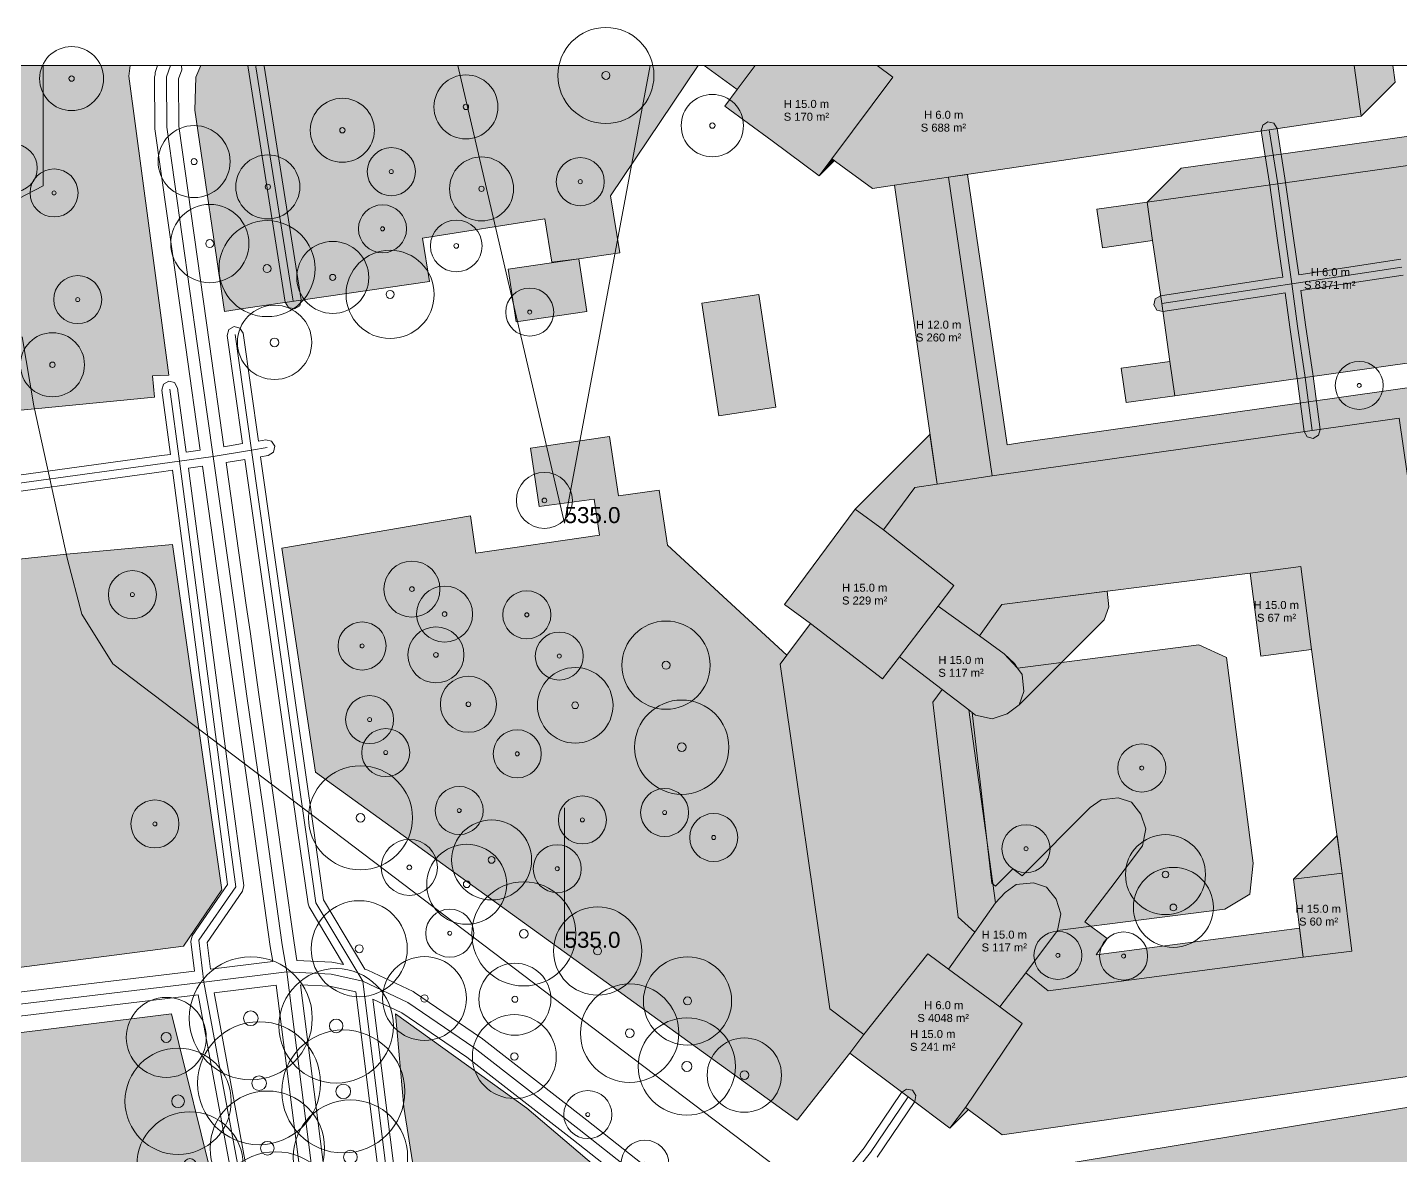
# Model space of a CAD drawing. Header units: metres. Extents: x -6 to 971, y -3 to 1031.
# Drawn here: x 401.9 to 573.4, y 886.7 to 1027.6 of the extents above; entities that cross this region are included whole.
import ezdxf

# ---------------------------------------------------------------- set-up
doc = ezdxf.new("R2010")
doc.units = ezdxf.units.M
doc.header["$MEASUREMENT"] = 0
for name, color, linetype, lineweight, true_color in [('TPX_BUILDING_AREAS_TEXT', 7, 'CONTINUOUS', 0, 0x000000), ('TPX_BUILDING_HEIGHTS_TEXT', 7, 'CONTINUOUS', 0, 0x000000), ('TPX_BUILDINGS', 7, 'CONTINUOUS', 0, 0x000000), ('TPX_BUILDINGS_HATCH', 7, 'CONTINUOUS', 0, 0xf0f0f0), ('TPX_BUILDINGS_SHADOWS_HATCH', 7, 'CONTINUOUS', 0, 0x000000), ('TPX_BUILDINGS_SHADOWS_OUTLINES', 7, 'CONTINUOUS', 0, 0x000000), ('TPX_CONTOUR_LINES_5M', 7, 'CONTINUOUS', 0, 0x969696), ('TPX_CONTOUR_LINES_5M_TEXT', 7, 'CONTINUOUS', 0, 0x000000), ('TPX_FRAME_PROJECT', 7, 'CONTINUOUS', 0, 0x000000), ('TPX_ROADS_AXES', 7, 'CONTINUOUS', 0, 0x323232), ('TPX_ROADS_CONTOURS', 7, 'CONTINUOUS', 0, 0x646464), ('TPX_ROADS_HATCH', 7, 'CONTINUOUS', 0, 0xc8c8c8), ('TPX_VEGETATION_GREEN_SPACES', 7, 'CONTINUOUS', 0, 0x58ba48), ('TPX_VEGETATION_GREEN_SPACES_HATCH', 7, 'CONTINUOUS', 0, 0x58ba48), ('TPX_VEGETATION_TREES_INDIVIDUAL', 7, 'CONTINUOUS', 0, 0x136734), ('TPX_WATERWAYS', 7, 'CONTINUOUS', 0, 0x7aafdf)]:
    doc.layers.add(name, color=color, linetype=linetype, lineweight=lineweight, true_color=true_color)
doc.styles.add('TPX_TEXTE', font='arial.ttf')

# ---------------------------------------------------------------- blocks, each defined once
blk = doc.blocks.new('TREETR004_CR045')
at = {"layer": 'TPX_VEGETATION_TREES_INDIVIDUAL'}
for radius in [4.5, 0.375]:
    blk.add_circle((0, 0, 0.04), radius, dxfattribs=at)
blk = doc.blocks.new('TREETR004_CR050')
at = {"layer": 'TPX_VEGETATION_TREES_INDIVIDUAL'}
for radius in [5, 0.417]:
    blk.add_circle((0, 0, 0.04), radius, dxfattribs=at)
blk = doc.blocks.new('TREETR003_CR040')
at = {"layer": 'TPX_VEGETATION_TREES_INDIVIDUAL'}
for radius in [4, 0.333]:
    blk.add_circle((0, 0, 0.04), radius, dxfattribs=at)
blk = doc.blocks.new('TREETR005_CR059')
at = {"layer": 'TPX_VEGETATION_TREES_INDIVIDUAL'}
for radius in [5.89, 0.542]:
    blk.add_circle((0, 0, 0.04), radius, dxfattribs=at)
blk = doc.blocks.new('TREETR003_CR035')
at = {"layer": 'TPX_VEGETATION_TREES_INDIVIDUAL'}
for radius in [3.5, 0.292]:
    blk.add_circle((0, 0, 0.04), radius, dxfattribs=at)
blk = doc.blocks.new('TREETR005_CR052')
at = {"layer": 'TPX_VEGETATION_TREES_INDIVIDUAL'}
for radius in [5.24, 0.458]:
    blk.add_circle((0, 0, 0.04), radius, dxfattribs=at)
blk = doc.blocks.new('TREETR006_CR050')
at = {"layer": 'TPX_VEGETATION_TREES_INDIVIDUAL'}
for radius in [5, 0.625]:
    blk.add_circle((0, 0, 0.04), radius, dxfattribs=at)
blk = doc.blocks.new('TREETR008_CR066')
at = {"layer": 'TPX_VEGETATION_TREES_INDIVIDUAL'}
for radius in [6.64, 0.792]:
    blk.add_circle((0, 0, 0.04), radius, dxfattribs=at)
blk = doc.blocks.new('TREETR005_CR065')
at = {"layer": 'TPX_VEGETATION_TREES_INDIVIDUAL'}
for radius in [6.5, 0.542]:
    blk.add_circle((0, 0, 0.04), radius, dxfattribs=at)
blk = doc.blocks.new('TREETR003_CR032')
at = {"layer": 'TPX_VEGETATION_TREES_INDIVIDUAL'}
for radius in [3.23, 0.292]:
    blk.add_circle((0, 0, 0.04), radius, dxfattribs=at)
blk = doc.blocks.new('TREETR003_CR039')
at = {"layer": 'TPX_VEGETATION_TREES_INDIVIDUAL'}
for radius in [3.89, 0.333]:
    blk.add_circle((0, 0, 0.04), radius, dxfattribs=at)
blk = doc.blocks.new('TREETR005_CR060')
at = {"layer": 'TPX_VEGETATION_TREES_INDIVIDUAL'}
for radius in [6, 0.5]:
    blk.add_circle((0, 0, 0.04), radius, dxfattribs=at)
blk = doc.blocks.new('TREETR003_CR030')
at = {"layer": 'TPX_VEGETATION_TREES_INDIVIDUAL'}
for radius in [3, 0.25]:
    blk.add_circle((0, 0, 0.04), radius, dxfattribs=at)
blk = doc.blocks.new('TREETR009_CR077')
at = {"layer": 'TPX_VEGETATION_TREES_INDIVIDUAL'}
for radius in [7.68, 0.914]:
    blk.add_circle((0, 0, 0.04), radius, dxfattribs=at)
blk = doc.blocks.new('TREETR005_CR055')
at = {"layer": 'TPX_VEGETATION_TREES_INDIVIDUAL'}
for radius in [5.51, 0.5]:
    blk.add_circle((0, 0, 0.04), radius, dxfattribs=at)
blk = doc.blocks.new('TREETR005_CR046')
at = {"layer": 'TPX_VEGETATION_TREES_INDIVIDUAL'}
for radius in [4.64, 0.542]:
    blk.add_circle((0, 0, 0.04), radius, dxfattribs=at)
blk = doc.blocks.new('TREETR009_CR072')
at = {"layer": 'TPX_VEGETATION_TREES_INDIVIDUAL'}
for radius in [7.15, 0.851]:
    blk.add_circle((0, 0, 0.04), radius, dxfattribs=at)
blk = doc.blocks.new('TREETR005_CR062')
at = {"layer": 'TPX_VEGETATION_TREES_INDIVIDUAL'}
for radius in [6.15, 0.542]:
    blk.add_circle((0, 0, 0.04), radius, dxfattribs=at)
blk = doc.blocks.new('TREETR006_CR061')
at = {"layer": 'TPX_VEGETATION_TREES_INDIVIDUAL'}
for radius in [6.07, 0.625]:
    blk.add_circle((0, 0, 0.04), radius, dxfattribs=at)
blk = doc.blocks.new('TREETR004_CR047')
at = {"layer": 'TPX_VEGETATION_TREES_INDIVIDUAL'}
for radius in [4.72, 0.417]:
    blk.add_circle((0, 0, 0.04), radius, dxfattribs=at)
blk = doc.blocks.new('TREETR005_CR049')
at = {"layer": 'TPX_VEGETATION_TREES_INDIVIDUAL'}
for radius in [4.89, 0.5]:
    blk.add_circle((0, 0, 0.04), radius, dxfattribs=at)

msp = doc.modelspace()

# ---------------------------------------------------------------- hatches: boundary and pattern name
at = {"layer": 'TPX_BUILDINGS_HATCH'}
for points in [[(492.79, 1022.85), (486.45, 1022.85), (490.56, 1019.85), (492.79, 1022.85)], [(567.64, 1022.85), (486.45, 1022.85), (490.56, 1019.85), (489.03, 1017.79), (494.92, 1013.44), (500.82, 1009.09), (502.4, 1011.2), (507.46, 1007.51), (510.2, 1007.91), (516.97, 1008.91), (557.03, 1014.84), (568.54, 1016.53), (567.64, 1022.85)], [(490.56, 1019.85), (489.03, 1017.79), (494.92, 1013.44), (500.82, 1009.09), (502.4, 1011.2), (510, 1021.41), (508.04, 1022.85), (492.79, 1022.85), (490.56, 1019.85)], [(510, 1021.41), (502.4, 1011.2), (507.46, 1007.51), (510.2, 1007.91), (516.97, 1008.91), (557.03, 1014.84), (568.54, 1016.53), (567.64, 1022.85), (508.04, 1022.85), (510, 1021.41)], [(558.11, 1008.08), (541.79, 1005.78), (542.47, 1000.99), (543.6, 993.12), (544.62, 985.9), (545.23, 981.61), (561.52, 983.9), (579.9, 986.49), (576.46, 1010.66), (558.11, 1008.08)], [(516.97, 1008.91), (510.2, 1007.91), (515.54, 970.56), (522.44, 971.62), (516.97, 1008.91)], [(496.77, 949.21), (495.93, 948.07), (502.13, 905.03), (506.4, 901.82), (504.64, 899.5), (511.91, 894.04), (517.13, 890.13), (519.1, 892.74), (523.66, 889.32), (585.03, 898.12), (583.03, 911.92), (581.37, 923.34), (585.68, 923.96), (581.43, 953.29), (577.06, 952.65), (575.83, 961.2), (575.37, 964.37), (574.78, 968.45), (573.28, 978.81), (562.41, 977.28), (522.44, 971.62), (515.54, 970.56), (512.74, 970.16), (508.84, 964.87), (517.62, 957.9), (515.68, 955.33), (520.85, 951.61), (523.61, 955.56), (554.64, 959.45), (560.97, 960.28), (562.34, 949.91), (566.17, 921.98), (567.38, 912.25), (561.29, 911.5), (529.42, 907.3), (526.62, 909.55), (530.59, 914.81), (531.02, 916.9), (530.4, 918.74), (529.23, 920.23), (527.57, 920.78), (525.44, 920.55), (524.06, 919.58), (522.84, 918.28), (520.26, 914.63), (518.16, 916.5), (515.02, 943.33), (516.16, 944.94), (510.85, 949.02), (508.74, 946.25), (499.71, 953.16), (496.77, 949.21)], [(496.77, 949.21), (495.93, 948.07), (502.13, 905.03), (506.4, 901.82), (514.39, 911.91), (516.98, 910), (520.26, 914.63), (518.16, 916.5), (515.02, 943.33), (516.16, 944.94), (519.51, 942.37), (520.34, 941.74), (522.44, 941.28), (524.29, 941.87), (525.81, 943.02), (526.38, 944.67), (526.17, 946.79), (525.6, 947.61), (525.22, 948.17), (523.92, 949.4), (520.85, 951.61), (523.61, 955.56), (554.64, 959.45), (556, 949.08), (562.34, 949.91), (566.17, 921.98), (560.08, 921.24), (561.29, 911.5), (529.42, 907.3), (526.62, 909.55), (523.39, 905.28), (526.19, 903.21), (519.1, 892.74), (523.66, 889.32), (585.03, 898.12), (583.03, 911.92), (581.37, 923.34), (585.68, 923.96), (581.43, 953.29), (577.06, 952.65), (575.83, 961.2), (575.37, 964.37), (574.78, 968.45), (573.28, 978.81), (562.41, 977.28), (522.44, 971.62), (515.54, 970.56), (512.74, 970.16), (508.84, 964.87), (505.32, 967.46), (500.9, 961.49), (496.47, 955.53), (499.71, 953.16), (496.77, 949.21)], [(500.9, 961.49), (496.47, 955.53), (499.71, 953.16), (508.74, 946.25), (510.85, 949.02), (515.68, 955.33), (517.62, 957.9), (508.84, 964.87), (505.32, 967.46), (500.9, 961.49)], [(560.97, 960.28), (554.64, 959.45), (556, 949.08), (562.34, 949.91), (560.97, 960.28)], [(515.68, 955.33), (510.85, 949.02), (516.16, 944.94), (519.51, 942.37), (520.34, 941.74), (522.44, 941.28), (524.29, 941.87), (525.81, 943.02), (526.38, 944.67), (526.17, 946.79), (525.6, 947.61), (523.92, 949.4), (520.85, 951.61), (515.68, 955.33)], [(566.17, 921.98), (560.08, 921.24), (561.29, 911.5), (567.38, 912.25), (566.17, 921.98)], [(520.26, 914.63), (516.98, 910), (523.39, 905.28), (526.62, 909.55), (530.59, 914.81), (531.02, 916.9), (530.4, 918.74), (529.23, 920.23), (527.57, 920.78), (525.44, 920.55), (524.06, 919.58), (522.84, 918.28), (520.26, 914.63)], [(506.4, 901.82), (504.64, 899.5), (511.91, 894.04), (517.13, 890.13), (519.1, 892.74), (526.19, 903.21), (523.39, 905.28), (516.98, 910), (514.39, 911.91), (506.4, 901.82)]]:
    msp.add_hatch(color=256, dxfattribs=at).paths.add_polyline_path(points)
at = {"layer": 'TPX_BUILDINGS_SHADOWS_HATCH'}
for points in [[(572.48, 1022.85), (567.64, 1022.85), (568.54, 1016.53), (572.78, 1020.78), (572.48, 1022.85)], [(546.04, 1010.02), (541.79, 1005.78), (558.11, 1008.08), (576.46, 1010.66), (579.9, 986.49), (584.14, 990.73), (580.71, 1014.9), (562.35, 1012.32), (546.04, 1010.02)], [(502.4, 1011.2), (500.82, 1009.09), (502.71, 1010.98), (502.4, 1011.2)], [(519.35, 1009.26), (516.97, 1008.91), (522.44, 971.62), (562.41, 977.28), (573.28, 978.81), (574.78, 968.45), (589.13, 970.41), (601.88, 972.17), (601.21, 976.95), (594.78, 976.07), (580.43, 974.1), (579.02, 972.69), (577.52, 983.06), (566.65, 981.52), (526.68, 975.86), (524.3, 975.5), (519.35, 1009.26)], [(514.65, 976.79), (505.32, 967.46), (508.84, 964.87), (512.74, 970.16), (515.54, 970.56), (514.65, 976.79)], [(523.61, 955.56), (520.85, 951.61), (523.92, 949.4), (525.22, 948.17), (525.6, 947.61), (526.17, 946.79), (526.38, 944.67), (525.81, 943.02), (536.42, 953.63), (536.99, 955.27), (536.8, 957.21), (523.61, 955.56)], [(516.16, 944.94), (515.02, 943.33), (518.16, 916.5), (520.26, 914.63), (522.84, 918.28), (524.06, 919.58), (525.44, 920.55), (527.57, 920.78), (529.23, 920.23), (530.4, 918.74), (531.02, 916.9), (530.59, 914.81), (526.62, 909.55), (529.42, 907.3), (561.29, 911.5), (560.84, 915.13), (535.4, 911.77), (536.79, 913.82), (534, 915.89), (537.23, 920.16), (541.19, 925.42), (541.62, 927.51), (541.01, 929.34), (539.84, 930.84), (538.18, 931.39), (536.05, 931.15), (534.67, 930.19), (526.15, 921.67), (525, 922.51), (522.84, 920.36), (522.4, 920.75), (519.91, 942.07), (519.51, 942.37), (516.16, 944.94)], [(565.52, 926.68), (560.08, 921.24), (566.17, 921.98), (565.52, 926.68)], [(519.1, 892.74), (517.13, 890.13), (519.46, 892.47), (519.1, 892.74)]]:
    msp.add_hatch(color=256, dxfattribs=at).paths.add_polyline_path(points)
at = {"layer": 'TPX_ROADS_HATCH'}
for points in [[(429.45, 1022.85), (429.44, 1022.76), (429.48, 1022.66), (429.45, 1022.55), (434.1, 993.28), (434.5, 992.62), (435.25, 992.45), (435.9, 992.85), (436.08, 993.59), (431.45, 1022.76), (431.45, 1022.79), (431.43, 1022.85), (429.45, 1022.85)], [(542.79, 993.71), (542.61, 992.97), (543, 992.31), (543.75, 992.13), (557.79, 994.27), (559.02, 994.45), (559.6, 990.17), (560.53, 983.76), (561.42, 977.14), (561.8, 976.48), (562.54, 976.28), (563.2, 976.67), (563.4, 977.41), (562.51, 984.05), (561.58, 990.46), (561, 994.75), (573.77, 996.69), (584.39, 998.3), (588.14, 970.28), (588.55, 967.22), (575.23, 965.36), (574.57, 964.98), (574.38, 964.23), (574.77, 963.57), (575.51, 963.38), (588.82, 965.24), (589.12, 963.02), (589.39, 960.91), (584.69, 960.26), (584.03, 959.87), (583.84, 959.12), (590.87, 914.04), (582.89, 912.91), (582.23, 912.52), (582.04, 911.78), (582.43, 911.12), (583.17, 910.93), (592.17, 912.21), (592.82, 912.59), (592.83, 912.6), (593.01, 913.33), (593.01, 913.35), (585.97, 958.42), (590.65, 959.07), (591.31, 959.45), (591.5, 960.19), (591.1, 963.29), (590.8, 965.51), (602.58, 967.1), (603.25, 967.49), (603.44, 968.23), (603.06, 968.89), (602.32, 969.08), (590.53, 967.49), (590.12, 970.55), (586.36, 998.61), (589.51, 999.08), (598.19, 1000.4), (598.84, 1000.79), (599.03, 1001.54), (598.63, 1002.19), (597.89, 1002.38), (589.21, 1001.06), (586.1, 1000.59), (583.12, 1022.85), (581.16, 1022.85), (581.12, 1022.72), (584.12, 1000.29), (573.47, 998.66), (560.72, 996.73), (560.06, 1001.28), (559.09, 1008.23), (558.02, 1014.99), (557.62, 1015.65), (556.88, 1015.82), (556.22, 1015.42), (556.05, 1014.68), (557.12, 1007.93), (558.08, 1000.99), (558.74, 996.43), (557.49, 996.24), (543.45, 994.11), (542.79, 993.71)]]:
    msp.add_hatch(color=256, dxfattribs=at).paths.add_polyline_path(points)
at = {"layer": 'TPX_VEGETATION_GREEN_SPACES_HATCH'}
for points in [[(275.07, 1019.49), (261.84, 1017.54), (266.24, 982.82), (270.28, 983.02), (288.22, 986.02), (287.23, 992.89), (374.76, 1005.45), (382.02, 1002.79), (385.53, 1003.33), (389.21, 978.68), (402.8, 979.98), (417.78, 981.44), (417.53, 984.09), (419.57, 984.18), (414.56, 1021.54), (414.74, 1022.85), (309.66, 1022.85), (275.22, 1018.06), (275.07, 1019.49)], [(422.92, 1021.4), (422.8, 1017.28), (426.49, 992.15), (428.88, 992.5), (452.12, 995.88), (451.25, 1001.3), (466.54, 1003.72), (467.41, 998.29), (470.79, 998.72), (475.9, 999.48), (474.72, 1006.59), (485.67, 1022.85), (423.56, 1022.85), (422.92, 1021.4)], [(541.79, 1005.78), (535.51, 1004.92), (536.2, 1000.1), (542.47, 1000.99), (541.79, 1005.78)], [(470.79, 998.72), (461.96, 997.43), (462.95, 990.84), (471.77, 992.14), (470.79, 998.72)], [(493.27, 994.26), (486.13, 993.19), (488.26, 979.11), (495.4, 980.19), (493.27, 994.26)], [(544.62, 985.9), (538.56, 985.05), (539.16, 980.77), (545.23, 981.61), (544.62, 985.9)], [(457.24, 966.6), (433.67, 962.57), (437.87, 934.58), (498.04, 891.15), (504.64, 899.5), (506.4, 901.82), (502.13, 905.03), (495.93, 948.07), (496.77, 949.21), (481.87, 962.97), (480.81, 969.82), (475.72, 969.13), (474.63, 976.52), (464.75, 975.08), (465.82, 967.78), (472.7, 968.71), (473.36, 964.2), (457.92, 961.95), (457.24, 966.6)], [(395.43, 949.58), (387.54, 948.96), (391.51, 919.53), (396.1, 919.93), (397.25, 909.76), (421.39, 912.85), (426.16, 919.89), (419.99, 963.04), (406.75, 961.82), (394.43, 960.55), (395.43, 949.58)], [(520.34, 941.74), (519.51, 942.37), (522.84, 918.28), (524.06, 919.58), (525.44, 920.55), (527.57, 920.78), (529.23, 920.23), (530.4, 918.74), (531.02, 916.9), (530.59, 914.81), (551.48, 917.47), (554.61, 919.38), (555.04, 923.25), (551.72, 948.93), (548.23, 950.51), (525.6, 947.61), (526.17, 946.79), (526.38, 944.67), (525.81, 943.02), (524.29, 941.87), (522.44, 941.28), (520.34, 941.74)], [(236.88, 858.09), (221.18, 838.01), (243.97, 821.49), (255.92, 831.03), (265.05, 834.42), (274.15, 835.76), (283.39, 835.42), (289.53, 832.8), (295.64, 827.51), (301.22, 820.68), (304.46, 810.43), (304.35, 798.55), (301.94, 787.47), (294.07, 775.48), (341.12, 739.72), (419.04, 845.39), (422.4, 854.22), (426.23, 868.15), (425.42, 882.04), (419.88, 904.42), (270.68, 885.84), (233.39, 881.25), (236.88, 858.09)], [(447.09, 844.18), (415.05, 800.21), (433.19, 786.66), (490.06, 861.01), (491.08, 866.23), (489.38, 871.28), (464.29, 892.62), (447.86, 904.4), (448.92, 892.77), (453.51, 863.87), (447.09, 844.18)], [(511.93, 884.13), (507.78, 877.59), (532.34, 861.09), (597.54, 873.18), (628.56, 881.1), (601.45, 904.96), (594.95, 896.12), (525.95, 884.77), (523.75, 878.21), (511.93, 884.13)]]:
    msp.add_hatch(color=256, dxfattribs=at).paths.add_polyline_path(points)

# ---------------------------------------------------------------- linework, layer by layer
at = {"layer": 'TPX_BUILDINGS', "elevation": 0.04}
for points in [[(492.79, 1022.85), (486.45, 1022.85), (490.56, 1019.85)], [(567.64, 1022.85), (486.45, 1022.85), (490.56, 1019.85), (489.03, 1017.79), (494.92, 1013.44), (500.82, 1009.09), (502.4, 1011.2), (507.46, 1007.51), (510.2, 1007.91), (516.97, 1008.91), (557.03, 1014.84), (568.54, 1016.53)], [(490.56, 1019.85), (489.03, 1017.79), (494.92, 1013.44), (500.82, 1009.09), (502.4, 1011.2), (510, 1021.41), (508.04, 1022.85), (492.79, 1022.85)], [(510, 1021.41), (502.4, 1011.2), (507.46, 1007.51), (510.2, 1007.91), (516.97, 1008.91), (557.03, 1014.84), (568.54, 1016.53), (567.64, 1022.85), (508.04, 1022.85)], [(558.11, 1008.08), (541.79, 1005.78), (542.47, 1000.99), (543.6, 993.12), (544.62, 985.9), (545.23, 981.61), (561.52, 983.9), (579.9, 986.49), (576.46, 1010.66)], [(516.97, 1008.91), (510.2, 1007.91), (515.54, 970.56), (522.44, 971.62)], [(500.9, 961.49), (496.47, 955.53), (499.71, 953.16), (508.74, 946.25), (510.85, 949.02), (515.68, 955.33), (517.62, 957.9), (508.84, 964.87), (505.32, 967.46)], [(560.97, 960.28), (554.64, 959.45), (556, 949.08), (562.34, 949.91)], [(515.68, 955.33), (510.85, 949.02), (516.16, 944.94), (519.51, 942.37), (520.34, 941.74), (522.44, 941.28), (524.29, 941.87), (525.81, 943.02), (526.38, 944.67), (526.17, 946.79), (525.6, 947.61), (523.92, 949.4), (520.85, 951.61)], [(566.17, 921.98), (560.08, 921.24), (561.29, 911.5), (567.38, 912.25)], [(520.26, 914.63), (516.98, 910), (523.39, 905.28), (526.62, 909.55), (530.59, 914.81), (531.02, 916.9), (530.4, 918.74), (529.23, 920.23), (527.57, 920.78), (525.44, 920.55), (524.06, 919.58), (522.84, 918.28)], [(506.4, 901.82), (504.64, 899.5), (511.91, 894.04), (517.13, 890.13), (519.1, 892.74), (526.19, 903.21), (523.39, 905.28), (516.98, 910), (514.39, 911.91)]]:
    msp.add_lwpolyline(points, close=True, dxfattribs=at)
for points in [[(574.78, 968.45), (573.28, 978.81), (562.41, 977.28), (522.44, 971.62), (515.54, 970.56), (512.74, 970.16), (508.84, 964.87), (517.62, 957.9), (515.68, 955.33), (520.85, 951.61), (523.61, 955.56), (554.64, 959.45), (560.97, 960.28), (562.34, 949.91), (566.17, 921.98), (567.38, 912.25), (561.29, 911.5), (529.42, 907.3), (526.62, 909.55), (530.59, 914.81), (531.02, 916.9), (530.4, 918.74), (529.23, 920.23), (527.57, 920.78), (525.44, 920.55), (524.06, 919.58), (522.84, 918.28), (520.26, 914.63), (518.16, 916.5), (515.02, 943.33), (516.16, 944.94), (510.85, 949.02), (508.74, 946.25), (499.71, 953.16), (496.77, 949.21), (495.93, 948.07), (502.13, 905.03), (506.4, 901.82), (504.64, 899.5), (511.91, 894.04), (517.13, 890.13), (519.1, 892.74), (523.66, 889.32), (585.03, 898.12)], [(574.78, 968.45), (573.28, 978.81), (562.41, 977.28), (522.44, 971.62), (515.54, 970.56), (512.74, 970.16), (508.84, 964.87), (505.32, 967.46), (500.9, 961.49), (496.47, 955.53), (499.71, 953.16), (496.77, 949.21), (495.93, 948.07), (502.13, 905.03), (506.4, 901.82), (514.39, 911.91), (516.98, 910), (520.26, 914.63), (518.16, 916.5), (515.02, 943.33), (516.16, 944.94), (519.51, 942.37), (520.34, 941.74), (522.44, 941.28), (524.29, 941.87), (525.81, 943.02), (526.38, 944.67), (526.17, 946.79), (525.6, 947.61), (525.22, 948.17), (523.92, 949.4), (520.85, 951.61), (523.61, 955.56), (554.64, 959.45), (556, 949.08), (562.34, 949.91), (566.17, 921.98), (560.08, 921.24), (561.29, 911.5), (529.42, 907.3), (526.62, 909.55), (523.39, 905.28), (526.19, 903.21), (519.1, 892.74), (523.66, 889.32), (585.03, 898.12)]]:
    msp.add_lwpolyline(points, dxfattribs=at)
at = {"layer": 'TPX_BUILDINGS_SHADOWS_OUTLINES', "elevation": 0.04}
for points in [[(572.48, 1022.85), (567.64, 1022.85), (568.54, 1016.53), (572.78, 1020.78)], [(546.04, 1010.02), (541.79, 1005.78), (558.11, 1008.08), (576.46, 1010.66), (579.9, 986.49), (584.14, 990.73), (580.71, 1014.9), (562.35, 1012.32)], [(502.4, 1011.2), (500.82, 1009.09), (502.71, 1010.98)], [(519.35, 1009.26), (516.97, 1008.91), (522.44, 971.62), (562.41, 977.28), (573.28, 978.81), (574.78, 968.45), (589.13, 970.41), (601.88, 972.17), (601.21, 976.95), (594.78, 976.07), (580.43, 974.1), (579.02, 972.69), (577.52, 983.06), (566.65, 981.52), (526.68, 975.86), (524.3, 975.5)], [(514.65, 976.79), (505.32, 967.46), (508.84, 964.87), (512.74, 970.16), (515.54, 970.56)], [(523.61, 955.56), (520.85, 951.61), (523.92, 949.4), (525.22, 948.17), (525.6, 947.61), (526.17, 946.79), (526.38, 944.67), (525.81, 943.02), (536.42, 953.63), (536.99, 955.27), (536.8, 957.21)], [(516.16, 944.94), (515.02, 943.33), (518.16, 916.5), (520.26, 914.63), (522.84, 918.28), (524.06, 919.58), (525.44, 920.55), (527.57, 920.78), (529.23, 920.23), (530.4, 918.74), (531.02, 916.9), (530.59, 914.81), (526.62, 909.55), (529.42, 907.3), (561.29, 911.5), (560.84, 915.13), (535.4, 911.77), (536.79, 913.82), (534, 915.89), (537.23, 920.16), (541.19, 925.42), (541.62, 927.51), (541.01, 929.34), (539.84, 930.84), (538.18, 931.39), (536.05, 931.15), (534.67, 930.19), (526.15, 921.67), (525, 922.51), (522.84, 920.36), (522.4, 920.75), (519.91, 942.07), (519.51, 942.37)], [(565.52, 926.68), (560.08, 921.24), (566.17, 921.98)], [(519.1, 892.74), (517.13, 890.13), (519.46, 892.47)]]:
    msp.add_lwpolyline(points, close=True, dxfattribs=at)
at = {"layer": 'TPX_CONTOUR_LINES_5M', "elevation": 0.05}
for points in [[(342.16, 1022.85), (342.16, 1007.81), (361.79, 985.96), (403.87, 1007.81), (403.87, 1022.85)], [(455.65, 1022.85), (468.99, 965.71), (479.71, 1022.85)], [(468.99, 930.13), (468.99, 912.67), (468.99, 930.13)]]:
    msp.add_lwpolyline(points, dxfattribs=at)
at = {"layer": 'TPX_FRAME_PROJECT', "elevation": 0}
msp.add_lwpolyline([(0, 0), (964.78, 0), (964.78, 1022.85), (0, 1022.85)], close=True, dxfattribs=at)
at = {"layer": 'TPX_ROADS_AXES', "elevation": 0.03}
for points in [[(434.28, 909.65), (423.94, 908.39), (274.45, 890.53), (274.14, 893.06), (273.4, 897.94), (268.61, 929.7), (259.54, 992.03), (259, 995.78), (256.44, 1012.36), (255.9, 1016.63), (255.12, 1022.85)], [(419.75, 1022.85), (419.24, 1021.46)], [(430.45, 1022.85), (430.44, 1022.71)], [(430.44, 1022.71), (435.09, 993.43)], [(419.24, 1021.46), (419.29, 1015.16), (423.15, 987.86), (425.1, 974.01), (427.75, 955.24), (428.21, 951.96), (429.31, 944.11), (431.33, 930.08)], [(558.11, 1008.08), (557.03, 1014.84)], [(558.11, 1008.08), (559.07, 1001.14)], [(559.07, 1001.14), (559.87, 995.59), (560.59, 990.32)], [(557.64, 995.26), (559.87, 995.59), (573.62, 997.67)], [(543.6, 993.12), (557.64, 995.26)], [(560.59, 990.32), (561.52, 983.9)], [(427.84, 989.27), (429.9, 974.81), (434.56, 941.96), (436.62, 927.45), (437.93, 918.3), (443.77, 908.51), (448.38, 871.67), (448.76, 862.34), (448.13, 852.67), (444.55, 844.51), (415.94, 804.9), (413.33, 801.5), (408.25, 794.84), (404.85, 790.39), (369.26, 743.13), (362.46, 733.95), (340.03, 703.7), (315.82, 671.04), (266.91, 603.96), (265.82, 602.46), (180.62, 486.07), (167.6, 468.05)], [(561.52, 983.9), (562.41, 977.28)], [(147.39, 477.96), (299.06, 681.31), (338.04, 732.19), (340.08, 734.98), (342.69, 738.45), (417.28, 837.8), (420.69, 843.18), (425.02, 852.6), (426.91, 859.9), (428.68, 868.28), (429, 881.02), (423.94, 908.39), (423.28, 913.6), (427.92, 920.3), (426.23, 932.98), (424.43, 946.57), (420.87, 973.43), (419.66, 982.45)], [(380.38, 967.73), (386, 968.64), (418.78, 973.14), (420.87, 973.43), (425.1, 974.01), (429.9, 974.81), (431.82, 975.13)], [(434.28, 909.65), (433.71, 913.04), (431.33, 930.08)], [(54.87, 338.31), (79.91, 368.97), (87.06, 378.8), (100.43, 396.8), (108.23, 407.69), (126.29, 431.96), (138.41, 448.06), (142.8, 453.89), (155.76, 472.04), (308.5, 674.8), (347.73, 728.98), (400.9, 800.31), (434.33, 845.14), (437.41, 852.74), (438.75, 858.86), (439.47, 863.96), (439.18, 871.35), (434.28, 909.65)], [(609.15, 776.48), (605.63, 782.25), (601.21, 788.03), (597.29, 792.33), (595.21, 794.04), (509.42, 859.45), (500.88, 866.27), (498.61, 867.95), (494.63, 871.21), (491.96, 873.29), (470.83, 889.98), (457.65, 900.22), (449.42, 905.85), (443.77, 908.51), (439.84, 909.37), (434.28, 909.65)], [(494.63, 871.21), (498.36, 875.95), (507.24, 887.09), (511.91, 894.04)]]:
    msp.add_lwpolyline(points, dxfattribs=at)
at = {"layer": 'TPX_ROADS_CONTOURS', "elevation": 0.03}
for points in [[(492.89, 874.47), (471.76, 891.15), (458.58, 901.41), (458.5, 901.46), (450.26, 907.09), (450.06, 907.21), (444.41, 909.87), (444.05, 909.99), (438.89, 918.64), (437.61, 927.59), (435.55, 942.1), (431.02, 973.98), (431.98, 974.15), (432.63, 974.55), (432.8, 975.3), (432.39, 975.95), (431.65, 976.12), (430.74, 975.96), (428.83, 989.41), (428.44, 990.07), (427.7, 990.26), (427.04, 989.87), (426.85, 989.13), (428.77, 975.63), (426.44, 975.25), (424.63, 988.07), (420.79, 1015.28), (420.74, 1021.2), (421.16, 1022.33), (421.14, 1022.85), (418.15, 1022.85), (417.83, 1021.98), (417.84, 1021.7), (417.74, 1021.45), (417.79, 1015.15), (417.81, 1014.96), (421.66, 987.65), (423.48, 974.8), (421.73, 974.56), (420.65, 982.58), (420.27, 983.25), (419.53, 983.44), (418.87, 983.06), (418.67, 982.32), (419.74, 974.28), (418.64, 974.13), (386.87, 969.77)], [(573.47, 998.66), (560.72, 996.73), (560.06, 1001.28), (559.09, 1008.23), (558.02, 1014.99), (557.62, 1015.65), (556.88, 1015.82), (556.22, 1015.42), (556.05, 1014.68), (557.12, 1007.93), (558.08, 1000.99), (558.74, 996.43), (557.49, 996.24), (543.45, 994.11), (542.79, 993.71), (542.61, 992.97), (543, 992.31), (543.75, 992.13), (557.79, 994.27), (559.02, 994.45), (559.6, 990.17), (560.53, 983.76), (561.42, 977.14), (561.8, 976.48), (562.54, 976.28), (563.2, 976.67), (563.4, 977.41), (562.51, 984.05), (561.58, 990.46), (561, 994.75), (573.77, 996.69)], [(386.14, 967.65), (418.92, 972.15), (420.01, 972.3), (423.44, 946.44), (425.24, 932.85), (426.88, 920.55), (422.46, 914.17), (422.29, 913.47), (422.76, 909.76), (275.76, 892.19)], [(508.07, 886.53), (512.74, 893.48), (512.89, 894.23), (512.47, 894.87), (511.72, 895.02), (511.08, 894.6), (506.43, 887.68), (497.57, 876.57)]]:
    msp.add_lwpolyline(points, dxfattribs=at)
for points in [[(429.45, 1022.85), (429.44, 1022.76), (429.48, 1022.66), (429.45, 1022.55), (434.1, 993.28), (434.5, 992.62), (435.25, 992.45), (435.9, 992.85), (436.08, 993.59), (431.45, 1022.76), (431.45, 1022.79), (431.43, 1022.85)], [(421.99, 972.57), (423.76, 972.82), (426.26, 955.03), (426.73, 951.75), (427.82, 943.9), (429.84, 929.87), (432.23, 912.84), (432.54, 910.95), (424.75, 910), (424.32, 913.34), (428.74, 919.73), (428.91, 920.43), (427.23, 933.11), (425.42, 946.7)], [(426.72, 973.27), (429.05, 973.65), (433.57, 941.82), (435.63, 927.31), (436.94, 918.16), (437.07, 917.79), (441.37, 910.57), (440.16, 910.84), (439.91, 910.87), (435.56, 911.08), (435.19, 913.27), (432.81, 930.29), (430.79, 944.32), (429.7, 952.16), (429.23, 955.45)], [(341.47, 735.16), (343.49, 737.85), (418.08, 837.19), (418.13, 837.26), (421.54, 842.65), (421.6, 842.77), (425.92, 852.18), (425.98, 852.34), (427.88, 859.65), (427.89, 859.7), (429.66, 868.07), (429.68, 868.25), (430, 881), (429.98, 881.2), (425.21, 907.04), (432.98, 907.98), (437.68, 871.22), (437.97, 864.04), (437.27, 859.13), (435.98, 853.19), (433.01, 845.88), (399.7, 801.21), (347.15, 730.71), (345.35, 732.13)], [(402.7, 800.22), (435.53, 844.24), (435.72, 844.57), (438.8, 852.18), (438.88, 852.42), (440.21, 858.54), (440.23, 858.65), (440.96, 863.75), (440.97, 864.02), (440.68, 871.41), (440.67, 871.54), (436, 908.06), (439.64, 907.88), (442.93, 907.16), (447.39, 871.59), (447.76, 862.36), (447.14, 852.92), (443.68, 845.01), (415.14, 805.5), (412.53, 802.11), (408.05, 796.23)], [(216.01, 831.6), (223.48, 841.39), (236.17, 857.91), (236.37, 858.67), (232.24, 887.15), (240.18, 888.16), (269.82, 891.77), (272.77, 891.96), (272.96, 890.34), (273.53, 889.34), (274.63, 889.04), (423.22, 906.8), (428, 880.94), (427.68, 868.4), (425.94, 860.13), (424.07, 852.93), (419.81, 843.66), (416.46, 838.36), (341.89, 739.05), (339.89, 736.39), (288.49, 775.97), (246.82, 808.7), (246.79, 808.71)], [(409.66, 795.05), (414.12, 800.89), (416.75, 804.31), (445.36, 843.92), (445.47, 844.11), (449.04, 852.27), (449.12, 852.61), (449.76, 862.28), (449.76, 862.39), (449.38, 871.71), (449.38, 871.79), (445.06, 906.25), (448.67, 904.55), (456.77, 899.01), (469.91, 888.8), (491.04, 872.12), (493.7, 870.03), (496.56, 867.7), (494.28, 864.62), (431.24, 779.3)]]:
    msp.add_lwpolyline(points, close=True, dxfattribs=at)
at = {"layer": 'TPX_VEGETATION_GREEN_SPACES', "elevation": 0}
for points in [[(275.07, 1019.49), (261.84, 1017.54), (266.24, 982.82), (270.28, 983.02), (288.22, 986.02), (287.23, 992.89), (374.76, 1005.45), (382.02, 1002.79), (385.53, 1003.33), (389.21, 978.68), (402.8, 979.98), (417.78, 981.44), (417.53, 984.09), (419.57, 984.18), (414.56, 1021.54), (414.74, 1022.85), (309.66, 1022.85), (275.22, 1018.06)], [(422.92, 1021.4), (422.8, 1017.28), (426.49, 992.15), (428.88, 992.5), (452.12, 995.88), (451.25, 1001.3), (466.54, 1003.72), (467.41, 998.29), (470.79, 998.72), (475.9, 999.48), (474.72, 1006.59), (485.67, 1022.85), (423.56, 1022.85)], [(541.79, 1005.78), (535.51, 1004.92), (536.2, 1000.1), (542.47, 1000.99)], [(470.79, 998.72), (461.96, 997.43), (462.95, 990.84), (471.77, 992.14)], [(493.27, 994.26), (486.13, 993.19), (488.26, 979.11), (495.4, 980.19)], [(544.62, 985.9), (538.56, 985.05), (539.16, 980.77), (545.23, 981.61)], [(457.24, 966.6), (433.67, 962.57), (437.87, 934.58), (498.04, 891.15), (504.64, 899.5), (506.4, 901.82), (502.13, 905.03), (495.93, 948.07), (496.77, 949.21), (481.87, 962.97), (480.81, 969.82), (475.72, 969.13), (474.63, 976.52), (464.75, 975.08), (465.82, 967.78), (472.7, 968.71), (473.36, 964.2), (457.92, 961.95)], [(395.43, 949.58), (387.54, 948.96), (391.51, 919.53), (396.1, 919.93), (397.25, 909.76), (421.39, 912.85), (426.16, 919.89), (419.99, 963.04), (406.75, 961.82), (394.43, 960.55)], [(520.34, 941.74), (519.51, 942.37), (522.84, 918.28), (524.06, 919.58), (525.44, 920.55), (527.57, 920.78), (529.23, 920.23), (530.4, 918.74), (531.02, 916.9), (530.59, 914.81), (551.48, 917.47), (554.61, 919.38), (555.04, 923.25), (551.72, 948.93), (548.23, 950.51), (525.6, 947.61), (526.17, 946.79), (526.38, 944.67), (525.81, 943.02), (524.29, 941.87), (522.44, 941.28)], [(236.88, 858.09), (221.18, 838.01), (243.97, 821.49), (255.92, 831.03), (265.05, 834.42), (274.15, 835.76), (283.39, 835.42), (289.53, 832.8), (295.64, 827.51), (301.22, 820.68), (304.46, 810.43), (304.35, 798.55), (301.94, 787.47), (294.07, 775.48), (341.12, 739.72), (419.04, 845.39), (422.4, 854.22), (426.23, 868.15), (425.42, 882.04), (419.88, 904.42), (270.68, 885.84), (233.39, 881.25)], [(447.09, 844.18), (415.05, 800.21), (433.19, 786.66), (490.06, 861.01), (491.08, 866.23), (489.38, 871.28), (464.29, 892.62), (447.86, 904.4), (448.92, 892.77), (453.51, 863.87)], [(511.93, 884.13), (507.78, 877.59), (532.34, 861.09), (597.54, 873.18), (628.56, 881.1), (601.45, 904.96), (594.95, 896.12), (525.95, 884.77), (523.75, 878.21)]]:
    msp.add_lwpolyline(points, close=True, dxfattribs=at)
at = {"layer": 'TPX_WATERWAYS', "elevation": 0.01}
for points in [[(401.24, 988.97), (402.68, 980.36)], [(402.68, 980.36), (406.87, 961.17)], [(406.87, 961.17), (408.66, 954.33), (412.57, 948.14), (497.67, 883.59), (507.89, 875.83), (603.87, 803.99), (615.83, 793.2), (624.09, 780.69), (628.19, 747.8), (633.34, 733.7), (639.15, 724.06), (647.87, 715.35), (656.6, 710.14), (660.02, 704.61), (662.6, 693.67), (662.33, 687.42), (662.43, 684.09), (658.89, 666.99), (658.55, 649.83), (664.68, 635.72), (670.82, 627.44), (720.48, 580.09)]]:
    msp.add_lwpolyline(points, dxfattribs=at)

# ---------------------------------------------------------------- block references
at = {"layer": 'TPX_VEGETATION_TREES_INDIVIDUAL'}
for name, p in [('TREETR005_CR060', (474.16, 1021.61, 0.04)), ('TREETR003_CR040', (407.4, 1021.22, 0.04)), ('TREETR003_CR040', (456.67, 1017.69, 0.04)), ('TREETR003_CR039', (487.46, 1015.35, 0.04)), ('TREETR003_CR040', (441.23, 1014.77, 0.04)), ('TREETR004_CR045', (422.71, 1010.86, 0.04)), ('TREETR003_CR030', (400.11, 1010.05, 0.04)), ('TREETR003_CR030', (447.35, 1009.6, 0.04)), ('TREETR003_CR040', (431.92, 1007.7, 0.04)), ('TREETR003_CR040', (458.62, 1007.45, 0.04)), ('TREETR003_CR030', (470.96, 1008.35, 0.04)), ('TREETR003_CR030', (405.21, 1006.94, 0.04)), ('TREETR005_CR049', (424.67, 1000.62, 0.04)), ('TREETR003_CR030', (446.25, 1002.46, 0.04)), ('TREETR005_CR060', (431.82, 997.49, 0.04)), ('TREETR003_CR032', (455.47, 1000.33, 0.04)), ('TREETR004_CR045', (440.03, 996.39, 0.04)), ('TREETR005_CR055', (447.2, 994.27, 0.04)), ('TREETR003_CR030', (408.17, 993.62, 0.04)), ('TREETR003_CR030', (464.64, 992.06, 0.04)), ('TREETR005_CR046', (432.76, 988.28, 0.04)), ('TREETR003_CR040', (405.01, 985.48, 0.04)), ('TREETR003_CR030', (568.28, 982.9, 0.04)), ('TREETR003_CR035', (466.47, 968.54, 0.04)), ('TREETR003_CR035', (449.93, 957.46, 0.04)), ('TREETR003_CR030', (415, 956.77, 0.04)), ('TREETR003_CR035', (454.01, 954.35, 0.04)), ('TREETR003_CR030', (464.28, 954.25, 0.04)), ('TREETR003_CR030', (443.7, 950.36, 0.04)), ('TREETR003_CR035', (452.93, 949.25, 0.04)), ('TREETR005_CR055', (481.68, 947.96, 0.04)), ('TREETR003_CR030', (468.34, 949.1, 0.04)), ('TREETR004_CR047', (470.33, 942.95, 0.04)), ('TREETR003_CR035', (456.98, 943.08, 0.04)), ('TREETR003_CR030', (444.64, 941.16, 0.04)), ('TREETR005_CR059', (483.63, 937.72, 0.04)), ('TREETR003_CR030', (446.65, 937.05, 0.04)), ('TREETR003_CR030', (463.08, 936.89, 0.04)), ('TREETR003_CR030', (541.12, 935.12, 0.04)), ('TREETR005_CR065', (443.49, 928.9, 0.04)), ('TREETR003_CR030', (455.83, 929.81, 0.04)), ('TREETR003_CR030', (471.22, 928.64, 0.04)), ('TREETR003_CR030', (481.5, 929.56, 0.04)), ('TREETR003_CR030', (417.81, 928.13, 0.04)), ('TREETR004_CR050', (459.88, 923.64, 0.04)), ('TREETR003_CR030', (487.63, 926.44, 0.04)), ('TREETR003_CR030', (526.65, 925.04, 0.04)), ('TREETR004_CR050', (544.08, 921.81, 0.04)), ('TREETR003_CR035', (449.6, 922.71, 0.04)), ('TREETR004_CR050', (456.77, 920.6, 0.04)), ('TREETR003_CR030', (468.08, 922.54, 0.04)), ('TREETR004_CR050', (545.06, 917.71, 0.04)), ('TREETR005_CR065', (463.9, 914.4, 0.04)), ('TREETR005_CR060', (443.34, 912.55, 0.04)), ('TREETR003_CR030', (454.65, 914.49, 0.04)), ('TREETR005_CR055', (473.12, 912.27, 0.04)), ('TREETR003_CR030', (530.63, 911.72, 0.04)), ('TREETR003_CR030', (538.84, 911.64, 0.04)), ('TREETR009_CR077', (429.79, 903.86, 0.04)), ('TREETR005_CR052', (451.49, 906.34, 0.04)), ('TREETR005_CR055', (484.36, 906.03, 0.04)), ('TREETR009_CR072', (440.46, 902.91, 0.04)), ('TREETR004_CR045', (462.79, 906.24, 0.04)), ('TREETR005_CR062', (477.13, 902.01, 0.04)), ('TREETR006_CR050', (419.23, 901.47, 0.04)), ('TREETR005_CR052', (462.72, 899.08, 0.04)), ('TREETR009_CR077', (430.83, 895.75, 0.04)), ('TREETR009_CR077', (441.35, 894.72, 0.04)), ('TREETR006_CR061', (484.28, 897.85, 0.04)), ('TREETR005_CR046', (491.46, 896.76, 0.04)), ('TREETR008_CR066', (420.71, 893.5, 0.04)), ('TREETR009_CR072', (431.86, 887.63, 0.04)), ('TREETR003_CR030', (471.9, 891.84, 0.04)), ('TREETR008_CR066', (422.19, 885.54, 0.04)), ('TREETR009_CR072', (442.24, 886.52, 0.04)), ('TREETR009_CR077', (432.9, 879.52, 0.04)), ('TREETR003_CR030', (479.03, 885.64, 0.04))]:
    msp.add_blockref(name, p, dxfattribs=at)

# ---------------------------------------------------------------- texts
at = {"layer": 'TPX_BUILDING_AREAS_TEXT', "style": 'TPX_TEXTE'}
for s, p in [('S 170 m²', (496.38, 1015.96, 0.05)), ('S 688 m²', (513.5, 1014.6, 0.05)), ('S 8371 m²', (561.39, 994.95, 0.05)), ('S 260 m²', (512.9, 988.39, 0.05)), ('S 229 m²', (503.66, 955.54, 0.05)), ('S 67 m²', (555.51, 953.38, 0.05)), ('S 117 m²', (515.7, 946.51, 0.05)), ('S 60 m²', (560.76, 915.44, 0.05)), ('S 117 m²', (521.1, 912.21, 0.05)), ('S 4048 m²', (513.08, 903.4, 0.05)), ('S 241 m²', (512.16, 899.8, 0.05))]:
    msp.add_text(s, height=1, dxfattribs=at).set_placement(p)
at = {"layer": 'TPX_BUILDING_HEIGHTS_TEXT', "style": 'TPX_TEXTE'}
for s, p in [('H 15.0 m', (496.38, 1017.56, 0.05)), ('H 6.0 m', (513.92, 1016.2, 0.05)), ('H 6.0 m', (562.24, 996.55, 0.05)), ('H 12.0 m', (512.9, 989.99, 0.05)), ('H 15.0 m', (503.66, 957.14, 0.05)), ('H 15.0 m', (555.09, 954.98, 0.05)), ('H 15.0 m', (515.7, 948.11, 0.05)), ('H 15.0 m', (560.33, 917.04, 0.05)), ('H 15.0 m', (521.1, 913.81, 0.05)), ('H 6.0 m', (513.93, 905, 0.05)), ('H 15.0 m', (512.16, 901.4, 0.05))]:
    msp.add_text(s, height=1, dxfattribs=at).set_placement(p)
at = {"layer": 'TPX_CONTOUR_LINES_5M_TEXT', "style": 'TPX_TEXTE'}
for p in [(468.99, 965.71, 0.05), (468.99, 912.67, 0.05)]:
    msp.add_text('535.0', height=2, dxfattribs=at).set_placement(p)

doc.saveas('drawing.dxf')
